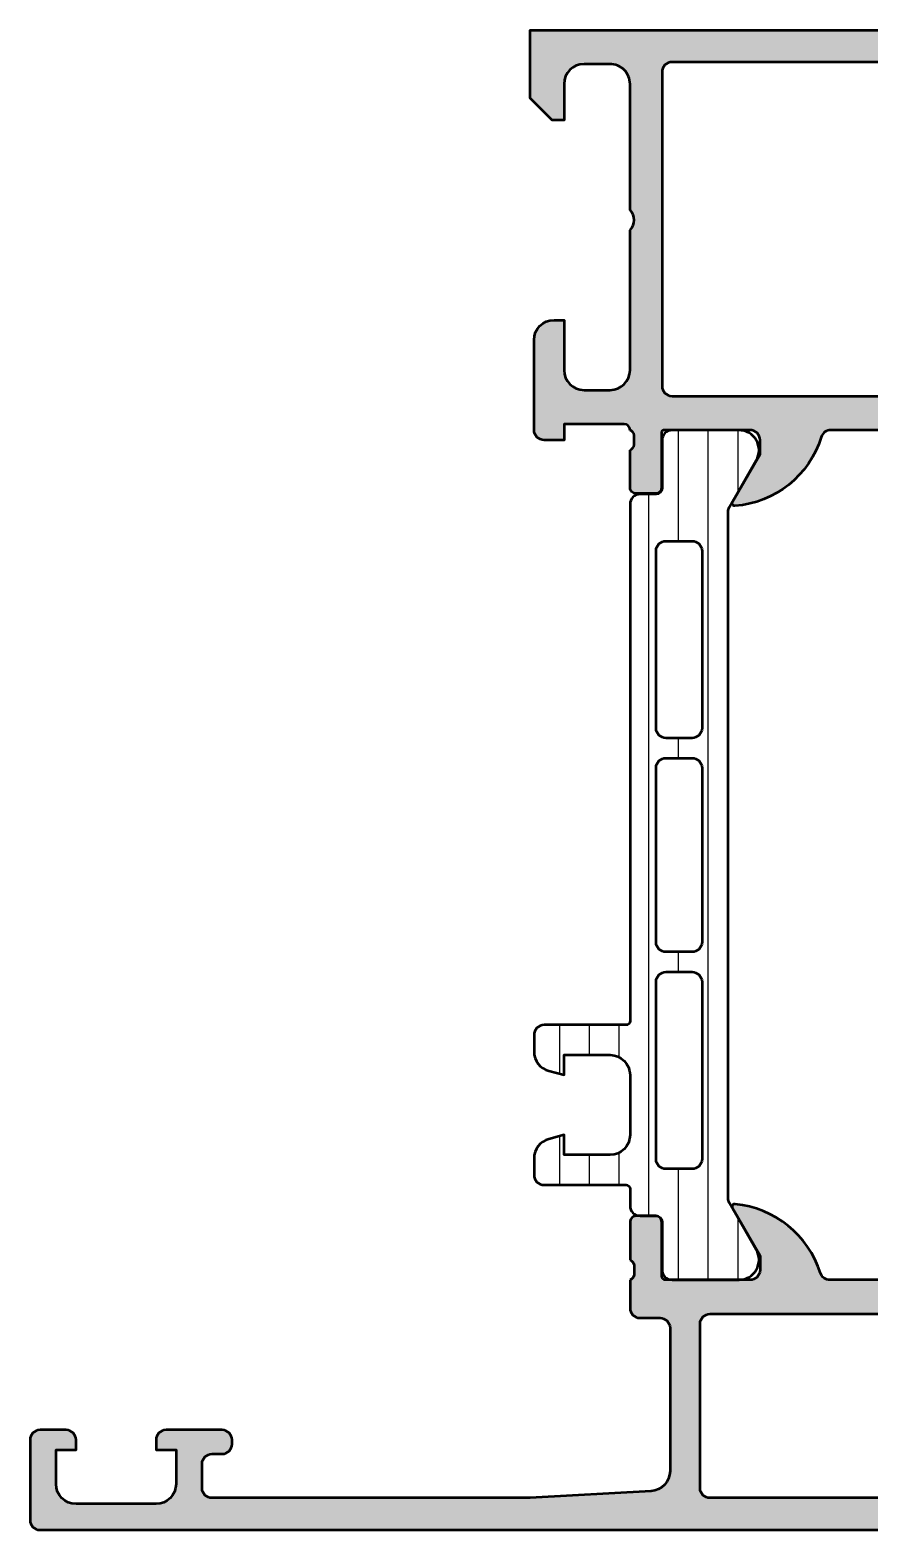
# Model space of a CAD drawing. Extents: x -25 to 59, y 0 to 75.
# Drawn here: x -25 to 17, y 0 to 75 of the extents above; entities that cross this region are included whole.
import ezdxf

# ---------------------------------------------------------------- set-up
doc = ezdxf.new("R2010")
doc.units = 0
for name, color, linetype, lineweight in [('0S-Alu contour', 7, 'Continuous', 50), ('0S-Alu hatch', 252, 'Continuous', 25), ('0S-Plastic contour', 254, 'Continuous', 50), ('0S-Plastic hatch', 253, 'Continuous', 25)]:
    doc.layers.add(name, color=color, linetype=linetype, lineweight=lineweight)

# ---------------------------------------------------------------- blocks, each defined once
blk = doc.blocks.new('391540__E2C10596_2305_41EC_832A_DC6069DA124A_')
at = {"layer": '0S-Alu hatch'}
h = blk.add_hatch(color=256, dxfattribs=at)
edge = h.paths.add_edge_path()
edge.add_line((32.29995117352955, 70.49999999999687), (32.29995117352955, 71.99999999999687))
edge.add_arc((31.29995117352968, 71.99999999999677), 0.9999999999998721, 0, 90.00000000000753)
edge.add_line((31.29995117352955, 72.99999999999665), (29.99995117352937, 72.99999999999676))
edge.add_arc((29.99995117352932, 71.99999999999682), 0.999999999999943, 89.99999999999714, 180)
edge.add_line((28.99995117352937, 71.99999999999682), (28.99995117352937, 65.99999999999676))
edge.add_arc((29.5249511735294, 65.49999999999676), 0.7250000000000197, 136.3971810272978, 223.6028189727022)
edge.add_line((28.99995117352937, 64.99999999999676), (28.99995117352982, 57.99999999999653))
edge.add_arc((29.99995117352938, 57.99999999999643), 0.9999999999995559, 180, 269.9999999999998)
edge.add_line((29.99995117352938, 56.99999999999687), (31.29995117352911, 56.99999999999676))
edge.add_arc((31.29995117352933, 57.99999999999698), 1.00000000000022, 269.9999999999871, 360)
edge.add_line((32.29995117352955, 57.99999999999698), (32.29995117352955, 60.49999999999664))
edge.add_line((32.29995117352955, 60.49999999999664), (32.79995117352955, 60.49999999999676))
edge.add_ellipse((32.79995117352955, 59.49999999999675), major_axis=(-1, 0), ratio=1, start_angle=180, end_angle=270, ccw=False)
edge.add_line((33.79995117352955, 59.49999999999675), (33.79995117352955, 56.29999999999671))
edge.add_ellipse((32.7999511735295, 56.29999999999665), major_axis=(-1.000000000000056, 0), ratio=1, start_angle=90.00000000000358, end_angle=180, ccw=False)
edge.add_line((32.79995117352956, 55.2999999999966), (30.09999999999746, 55.29999999999683))
edge.add_arc((30.09999999999726, 55.00000000000108), 0.2999999999957481, 89.99999999996267, 180)
edge.add_arc((29.87883644654452, 54.73247940800792), 0.2788950563274585, 106.419876419483, 181.1645893741013)
edge.add_line((29.59999900000145, 54.72681100000953), (29.59999900000146, 54.27321700000955))
edge.add_arc((29.87886709564464, 54.26755634053249), 0.2789255417371576, 178.8371299271138, 253.575405444647)
edge.add_line((29.80000000000148, 54.00001300000954), (29.80000000000152, 52.12000200000102))
edge.add_ellipse((29.50000000000152, 52.12000200000102), major_axis=(-0.2999999999999936, 0), ratio=1, start_angle=90, end_angle=180, ccw=False)
edge.add_line((29.50000000000152, 51.82000200000103), (28.52002568095874, 51.820002000001))
edge.add_ellipse((28.52002568095874, 52.12000200000101), major_axis=(-0.3000000000000114, 0), ratio=1, start_angle=0, end_angle=90.00000000000068, ccw=False)
edge.add_line((28.22002568095872, 52.12000200000102), (28.22002568095867, 54.88000364138396))
edge.add_arc((28.10002568095868, 54.88000364138395), 0.1199999999999974, 0, 90.00009934834375)
edge.add_line((28.10002547288399, 55.00000364138377), (23.80000154801276, 54.99999618533262))
edge.add_arc((23.7999886657591, 54.50000906772466), 0.499987117773929, 89.99852376443474, 180.0006019649143)
edge.add_line((23.30000154801277, 54.50000381472514), (23.30000154801279, 53.79999923709043))
edge.add_line((23.30000154801279, 53.79999923709043), (24.68085521977704, 51.40828266497813))
edge.add_ellipse((24.56246944988015, 51.33993283333299), major_axis=(-0.1367000000000044, 0), ratio=1, start_angle=85.52727360793648, end_angle=209.9999185203861, ccw=False)
edge.add_ellipse((24.93573348722917, 56.11174128798104), major_axis=(-4.923085062803541, 0), ratio=1, start_angle=17.289552715736704, end_angle=85.52727360794239, ccw=False)
edge.add_arc((19.75769048600867, 54.4999961853329), 0.499999999999632, 17.28955271574021, 90.00000000000205)
edge.add_line((19.75769048600865, 54.99999618533252), (15.04230951399179, 54.99999618533125))
edge.add_arc((15.04230951399203, 54.49999618533165), 0.4999999999996021, 90.00000000002689, 162.7104472842944)
edge.add_ellipse((9.86426651277067, 56.11174128797696), major_axis=(-4.923085062803546, 0), ratio=1, start_angle=94.4727263920887, end_angle=162.7104472842945, ccw=False)
edge.add_ellipse((10.23753055012228, 51.3399328333291), major_axis=(-0.1367000000000052, 0), ratio=1, start_angle=-29.999918520355095, end_angle=94.47272639209473, ccw=False)
edge.add_line((10.11914478022535, 51.40828266497418), (11.49999845198831, 53.79999923708723))
edge.add_line((11.49999845198831, 53.79999923708723), (11.49999845198794, 54.50000381472396))
edge.add_arc((11.00001133424161, 54.50000906772119), 0.4999871177739221, 359.9993980350857, 450.0014762355964)
edge.add_line((10.99999845198768, 54.99999618532916), (6.699974527116456, 55.00000364137797))
edge.add_arc((6.699974319041841, 54.88000364137814), 0.1200000000000002, 89.99990065168976, 180)
edge.add_line((6.579974319041839, 54.88000364137814), (6.57997431904328, 52.12000199999512))
edge.add_ellipse((6.279974319043269, 52.12000199999498), major_axis=(-0.3000000000000096, 0), ratio=1, start_angle=90.00000000003132, end_angle=180, ccw=False)
edge.add_line((6.279974319043432, 51.82000199999497), (5.300000000000647, 51.82000199999446))
edge.add_ellipse((5.30000000000048, 52.12000199999446), major_axis=(-0.2999999999999971, 0), ratio=1, start_angle=0, end_angle=90.00000000003189, ccw=False)
edge.add_line((5.000000000000483, 52.12000199999446), (4.999999999999513, 54.00001300000281))
edge.add_arc((4.921132904356196, 54.26755634052572), 0.2789255417371658, 286.4245945553857, 361.1628700729154)
edge.add_line((5.200000999999381, 54.27321700000292), (5.200000999999147, 54.72681100000291))
edge.add_arc((4.921163553434786, 54.73247940800156), 0.2788950563487492, 358.8354106259334, 433.5801235805398)
edge.add_arc((4.699999999998903, 55.00000000001517), 0.299999999984804, 0, 89.99999999999763)
edge.add_line((4.699999999998915, 55.29999999999997), (1.699999999998894, 55.30000000000001))
edge.add_line((1.699999999998894, 55.30000000000001), (1.699999999998894, 54.49999999999999))
edge.add_line((1.699999999998894, 54.49999999999999), (0.6999999999989086, 54.49999999999996))
edge.add_ellipse((0.6999999999988944, 54.99999999999996), major_axis=(-0.4999999999999858, 0), ratio=1, start_angle=0, end_angle=90.00000000000159, ccw=False)
edge.add_line((0.1999999999989086, 54.99999999999996), (0.199999999998905, 59.49999999999999))
edge.add_ellipse((1.199999999998905, 59.49999999999999), major_axis=(-1, 0), ratio=1, start_angle=270, end_angle=360, ccw=False)
edge.add_line((1.199999999998905, 60.49999999999999), (1.699999999998905, 60.49999999999999))
edge.add_line((1.699999999998905, 60.49999999999999), (1.699999999998905, 57.99999999999998))
edge.add_arc((2.699999999998904, 58), 0.9999999999999996, 180, 270)
edge.add_line((2.699999999998905, 57), (3.999999999998905, 56.99999999999999))
edge.add_arc((3.999999999998903, 57.99999999999998), 1, 270.0000000000001, 360)
edge.add_line((4.999999999998905, 57.99999999999998), (4.999999999998905, 65))
edge.add_arc((4.474999999998905, 65.5), 0.7250000000000004, 316.3971810272964, 403.6028189727035)
edge.add_line((4.999999999998906, 66), (4.999999999998905, 72.29999386786926))
edge.add_arc((3.999999999998916, 72.29999386786928), 0.9999999999999896, 0, 90.00000000000058)
edge.add_line((3.999999999998905, 73.29999386786926), (2.699951084124947, 73.29999386786926))
edge.add_arc((2.700053500227104, 72.29994036762885), 1.00005350548466, 90.0058676964641, 179.9941254733885)
edge.add_line((1.699999999998904, 72.30004290294595), (1.699999999998905, 70.5))
edge.add_line((1.699999999998905, 70.5), (1.099999999998907, 70.5))
edge.add_line((1.099999999998907, 70.5), (-1.0942e-12, 71.6))
edge.add_line((-1.0942e-12, 71.6), (-1.0942e-12, 75))
edge.add_line((-1.0942e-12, 75), (58.49999999999798, 75.00000000000063))
edge.add_ellipse((58.49999999999788, 74.50000000000006), major_axis=(-0.5000000000005685, 0), ratio=1, start_angle=180, end_angle=269.99999999998784, ccw=False)
edge.add_line((58.99999999999845, 74.50000000000006), (58.99999999999845, 70.49999999999982))
edge.add_ellipse((58.49999999999817, 70.49999999999999), major_axis=(-0.5000000000002772, 0), ratio=1, start_angle=89.9999999999813, end_angle=180, ccw=False)
edge.add_line((58.49999999999801, 69.99999999999972), (57.1999999999987, 69.99999999999926))
edge.add_ellipse((57.199999999999, 70.49999999999955), major_axis=(-0.5000000000002843, 0), ratio=1, start_angle=0, end_angle=89.99999999996658, ccw=False)
edge.add_line((56.69999999999872, 70.49999999999955), (56.69999999999872, 70.9999999999996))
edge.add_line((56.69999999999872, 70.9999999999996), (57.69999999999872, 70.9999999999996))
edge.add_line((57.69999999999872, 70.9999999999996), (57.69999999999872, 72.69999999999955))
edge.add_arc((56.69999999999888, 72.69999999999959), 0.9999999999998365, 0, 90.00000000000936)
edge.add_line((56.69999999999872, 73.69999999999942), (52.69999999999917, 73.69999999999942))
edge.add_arc((52.69999999999854, 72.69999999999959), 0.9999999999998294, 89.99999999996376, 180)
edge.add_line((51.69999999999872, 72.69999999999959), (51.69999999999872, 70.99999999999949))
edge.add_line((51.69999999999872, 70.99999999999949), (52.69999999999872, 70.9999999999996))
edge.add_line((52.69999999999872, 70.9999999999996), (52.69999999999871, 70.50000000000051))
edge.add_ellipse((52.19999999999838, 70.50000000000085), major_axis=(-0.500000000000334, 0), ratio=1, start_angle=89.9999999999348, end_angle=180, ccw=False)
edge.add_line((52.19999999999782, 70.00000000000051), (49.39999999999901, 69.99999999999949))
edge.add_ellipse((49.39999999999873, 70.49999999999966), major_axis=(-0.5000000000001706, 0), ratio=1, start_angle=0, end_angle=90.00000000003263, ccw=False)
edge.add_line((48.89999999999855, 70.49999999999966), (48.89999999999855, 70.70000000000022))
edge.add_ellipse((49.3999999999981, 70.69999999999987), major_axis=(-0.4999999999995453, 0), ratio=1, start_angle=269.9999999999487, end_angle=360, ccw=False)
edge.add_line((49.39999999999855, 71.19999999999942), (49.89999999999854, 71.19999999999942))
edge.add_arc((49.89999999999758, 71.70000000000039), 0.5000000000009664, 270.0000000001099, 360)
edge.add_line((50.39999999999854, 71.70000000000039), (50.39999999999854, 72.90000000000026))
edge.add_arc((49.89999999999871, 72.90000000000032), 0.4999999999998295, 0, 90.00000000001953)
edge.add_line((49.89999999999854, 73.40000000000013), (34.49995117353256, 73.40000000000013))
edge.add_arc((34.4999511735326, 72.8999999999969), 0.5000000000032401, 90.00000000000487, 180)
edge.add_line((33.99995117352936, 72.8999999999969), (33.99995117352937, 71.59999999999678))
edge.add_line((33.99995117352937, 71.59999999999678), (32.89995117352947, 70.49999999999653))
edge.add_line((32.89995117352947, 70.49999999999653), (32.29995117352955, 70.49999999999687))
edge = h.paths.add_edge_path()
edge.add_line((26.89995126128069, 73.39994512080472), (7.099999999997905, 73.39994512080386))
edge.add_arc((7.099932335908221, 72.90001278491057), 0.4999323404723387, 89.99224521707941, 180.0077411225768)
edge.add_line((6.599999999998814, 72.89994524001395), (6.599999999998814, 57.19998090372701))
edge.add_arc((7.099999999999496, 57.19998090372701), 0.5000000000006822, 180, 269.9999999999739)
edge.add_line((7.099999999999269, 56.69998090372633), (26.89995126128069, 56.69998090372638))
edge.add_arc((26.89995126128081, 57.19998090372627), 0.4999999999998864, 269.999999999987, 360)
edge.add_line((27.39995126128069, 57.19998090372616), (27.39995126128069, 59.14999957852723))
edge.add_line((27.39995126128069, 59.14999957852723), (26.99995126128015, 59.54999957852755))
edge.add_line((26.99995126128015, 59.54999957852755), (26.99995126128015, 70.45000042147245))
edge.add_line((26.99995126128015, 70.45000042147245), (27.39995126128069, 70.85000042147266))
edge.add_line((27.39995126128069, 70.85000042147266), (27.3999512612807, 72.89994512080473))
edge.add_arc((26.89995126128071, 72.89994512080473), 0.4999999999999858, 0, 90.00000000000205)
at = {"layer": '0S-Alu contour', "color": 7}
for points in [[(1.699999999998904, 72.30004290294595), (1.699999999998905, 70.5), (1.099999999998907, 70.5), (-1.0942e-12, 71.6), (-1.0942e-12, 75), (58.49999999999798, 75.00000000000063)], [(58.99999999999845, 74.50000000000006), (58.99999999999845, 70.49999999999982)], [(56.69999999999872, 73.69999999999942), (52.69999999999917, 73.69999999999942)], [(3.999999999998905, 73.29999386786926), (2.699951084124947, 73.29999386786926)], [(6.599999999998814, 72.89994524001395), (6.599999999998814, 57.19998090372701)], [(26.89995126128069, 73.39994512080472), (7.099999999997905, 73.39994512080386)], [(27.39995126128069, 57.19998090372616), (27.39995126128069, 59.14999957852723), (26.99995126128015, 59.54999957852755), (26.99995126128015, 70.45000042147245), (27.39995126128069, 70.85000042147266), (27.3999512612807, 72.89994512080473)], [(31.29995117352955, 72.99999999999665), (29.99995117352937, 72.99999999999676)], [(33.99995117352936, 72.8999999999969), (33.99995117352937, 71.59999999999678), (32.89995117352947, 70.49999999999653), (32.29995117352955, 70.49999999999687)], [(49.89999999999854, 73.40000000000013), (34.49995117353256, 73.40000000000013)], [(50.39999999999854, 71.70000000000039), (50.39999999999854, 72.90000000000026)], [(4.999999999998906, 66), (4.999999999998905, 72.29999386786926)], [(51.69999999999872, 72.69999999999959), (51.69999999999872, 70.99999999999949), (52.69999999999872, 70.9999999999996), (52.69999999999871, 70.50000000000051)], [(56.69999999999872, 70.49999999999955), (56.69999999999872, 70.9999999999996), (57.69999999999872, 70.9999999999996), (57.69999999999872, 72.69999999999955)], [(28.99995117352937, 71.99999999999682), (28.99995117352937, 65.99999999999676)], [(32.29995117352955, 70.49999999999687), (32.29995117352955, 71.99999999999687)], [(48.89999999999855, 70.49999999999966), (48.89999999999855, 70.70000000000022)], [(49.39999999999855, 71.19999999999942), (49.89999999999854, 71.19999999999942)], [(52.19999999999782, 70.00000000000051), (49.39999999999901, 69.99999999999949)], [(58.49999999999801, 69.99999999999972), (57.1999999999987, 69.99999999999926)], [(4.999999999998905, 57.99999999999998), (4.999999999998905, 65)], [(28.99995117352937, 64.99999999999676), (28.99995117352982, 57.99999999999653)], [(1.199999999998905, 60.49999999999999), (1.699999999998905, 60.49999999999999), (1.699999999998905, 57.99999999999998)], [(32.29995117352955, 57.99999999999698), (32.29995117352955, 60.49999999999664), (32.79995117352955, 60.49999999999676)], [(0.1999999999989086, 54.99999999999996), (0.199999999998905, 59.49999999999999)], [(33.79995117352955, 59.49999999999675), (33.79995117352955, 56.29999999999671)], [(2.699999999998905, 57), (3.999999999998905, 56.99999999999999)], [(7.099999999999269, 56.69998090372633), (26.89995126128069, 56.69998090372638)], [(29.99995117352938, 56.99999999999687), (31.29995117352911, 56.99999999999676)], [(4.699999999998915, 55.29999999999997), (1.699999999998894, 55.30000000000001), (1.699999999998894, 54.49999999999999), (0.6999999999989086, 54.49999999999996)], [(6.579974319041839, 54.88000364137814), (6.57997431904328, 52.12000199999512)], [(10.99999845198768, 54.99999618532916), (6.699974527116456, 55.00000364137797)], [(19.75769048600865, 54.99999618533252), (15.04230951399179, 54.99999618533125)], [(28.10002547288399, 55.00000364138377), (23.80000154801276, 54.99999618533262)], [(28.22002568095872, 52.12000200000102), (28.22002568095867, 54.88000364138396)], [(32.79995117352956, 55.2999999999966), (30.09999999999746, 55.29999999999683)], [(5.200000999999381, 54.27321700000292), (5.200000999999147, 54.72681100000291)], [(10.11914478022535, 51.40828266497418), (11.49999845198831, 53.79999923708723), (11.49999845198794, 54.50000381472396)], [(23.30000154801277, 54.50000381472514), (23.30000154801279, 53.79999923709043), (24.68085521977704, 51.40828266497813)], [(29.59999900000145, 54.72681100000953), (29.59999900000146, 54.27321700000955)], [(5.000000000000483, 52.12000199999446), (4.999999999999513, 54.00001300000281)], [(29.80000000000148, 54.00001300000954), (29.80000000000152, 52.12000200000102)], [(6.279974319043432, 51.82000199999497), (5.300000000000647, 51.82000199999446)], [(29.50000000000152, 51.82000200000103), (28.52002568095874, 51.820002000001)]]:
    blk.add_lwpolyline(points, dxfattribs=at)
at = {"layer": '0S-Alu contour', "color": 7, "extrusion": (0, 0, -1)}
for centre, radius, start, end in [((-58.49999999999788, 74.50000000000006), 0.5000000000005685, 90.0000000000122, 180), ((-49.3999999999981, 70.69999999999987), 0.4999999999995453, 0, 90.0000000000513), ((-49.39999999999873, 70.49999999999966), 0.5000000000001706, 269.9999999999674, 0), ((-52.19999999999838, 70.50000000000085), 0.500000000000334, 180, 270.0000000000652), ((-57.199999999999, 70.49999999999955), 0.5000000000002843, 270.0000000000334, 0), ((-58.49999999999817, 70.49999999999999), 0.5000000000002772, 180, 270.0000000000187), ((-1.199999999998905, 59.49999999999999), 1, 0, 90), ((-32.79995117352955, 59.49999999999675), 1, 90, 180), ((-32.7999511735295, 56.29999999999665), 1.000000000000056, 180, 269.9999999999964), ((-0.6999999999988944, 54.99999999999996), 0.4999999999999858, 269.9999999999984, 0), ((-9.86426651277067, 56.11174128797696), 4.923085062803547, 197.2895527157056, 265.5272736079113), ((-24.93573348722917, 56.11174128798104), 4.923085062803541, 274.4727263920576, 342.7104472842633), ((-5.30000000000048, 52.12000199999446), 0.2999999999999971, 269.9999999999681, 0), ((-6.279974319043269, 52.12000199999498), 0.3000000000000096, 180, 269.9999999999687), ((-28.52002568095874, 52.12000200000101), 0.3000000000000114, 269.9999999999993, 0), ((-29.50000000000152, 52.12000200000102), 0.2999999999999936, 180, 270), ((-10.23753055012228, 51.3399328333291), 0.1367000000000052, 265.5272736079053, 29.99991852035502), ((-24.56246944988015, 51.33993283333299), 0.1367000000000044, 150.0000814796139, 274.4727263920635)]:
    blk.add_arc(centre, radius, start, end, dxfattribs=at)
at = {"layer": '0S-Alu contour', "color": 7}
for centre, radius, start, end in [((52.69999999999854, 72.69999999999959), 0.9999999999998294, 89.99999999996376, 180), ((56.69999999999888, 72.69999999999959), 0.9999999999998365, 0, 90.00000000000936), ((2.700053500227104, 72.29994036762885), 1.00005350548466, 90.0058676964641, 179.9941254733885), ((3.999999999998916, 72.29999386786928), 0.9999999999999896, 0, 90.00000000000058), ((7.099932335908221, 72.90001278491057), 0.4999323404723387, 89.99224521707941, 180.0077411225768), ((26.89995126128071, 72.89994512080473), 0.4999999999999858, 0, 90.00000000000205), ((29.99995117352932, 71.99999999999682), 0.999999999999943, 89.99999999999714, 180), ((31.29995117352968, 71.99999999999677), 0.9999999999998721, 0, 90.00000000000753), ((34.4999511735326, 72.8999999999969), 0.5000000000032401, 90.00000000000487, 180), ((49.89999999999871, 72.90000000000032), 0.4999999999998295, 0, 90.00000000001953), ((49.89999999999758, 71.70000000000039), 0.5000000000009664, 270.0000000001099, 0), ((4.474999999998905, 65.5), 0.7250000000000004, 316.3971810272964, 43.60281897270357), ((29.5249511735294, 65.49999999999676), 0.7250000000000197, 136.3971810272978, 223.6028189727022), ((2.699999999998904, 58), 0.9999999999999996, 180, 270), ((3.999999999998903, 57.99999999999998), 1, 270.0000000000001, 0), ((29.99995117352938, 57.99999999999643), 0.9999999999995559, 180, 269.9999999999998), ((31.29995117352933, 57.99999999999698), 1.00000000000022, 269.9999999999871, 0), ((7.099999999999496, 57.19998090372701), 0.5000000000006822, 180, 269.9999999999739), ((26.89995126128081, 57.19998090372627), 0.4999999999998864, 269.999999999987, 0), ((4.699999999998903, 55.00000000001517), 0.299999999984804, 0, 89.99999999999763), ((4.921163553434786, 54.73247940800156), 0.2788950563487492, 358.8354106259334, 73.5801235805399), ((6.699974319041841, 54.88000364137814), 0.1200000000000002, 89.99990065168976, 180), ((11.00001133424161, 54.50000906772119), 0.4999871177739221, 359.9993980350857, 90.00147623559643), ((15.04230951399203, 54.49999618533165), 0.4999999999996021, 90.00000000002689, 162.7104472842944), ((19.75769048600867, 54.4999961853329), 0.499999999999632, 17.28955271574021, 90.00000000000205), ((23.7999886657591, 54.50000906772466), 0.499987117773929, 89.99852376443474, 180.0006019649143), ((28.10002568095868, 54.88000364138395), 0.1199999999999974, 0, 90.00009934834375), ((29.87883644654452, 54.73247940800792), 0.2788950563274585, 106.419876419483, 181.1645893741013), ((30.09999999999726, 55.00000000000108), 0.2999999999957481, 89.99999999996267, 180), ((4.921132904356196, 54.26755634052572), 0.2789255417371658, 286.4245945553857, 1.162870072915374), ((29.87886709564464, 54.26755634053249), 0.2789255417371576, 178.8371299271138, 253.575405444647)]:
    blk.add_arc(centre, radius, start, end, dxfattribs=at)
blk = doc.blocks.new('391570__39C6840A_FDEC_4BBA_AB9C_E77DCAFE5333_')
at = {"layer": '0S-Alu hatch'}
h = blk.add_hatch(color=256, dxfattribs=at)
edge = h.paths.add_edge_path()
edge.add_arc((9.761776758826183, 11.32339113815217), 5.000000000000002, 17.74841635607006, 84.37742244920634)
edge.add_arc((10.23811978464829, 16.16188021535167), 0.1381197846482989, 84.37742244920473, 210.000000000001)
edge.add_line((10.11850454237763, 16.09282032302752), (11.49999999999999, 13.69999999999996))
edge.add_line((11.49999999999999, 13.69999999999996), (11.49999999999999, 12.99999999999997))
edge.add_ellipse((11, 12.99999999999996), major_axis=(-0.4999999999999929, 0), ratio=1, start_angle=90, end_angle=180, ccw=False)
edge.add_line((11, 12.49999999999997), (6.790000000000002, 12.49999999999997))
edge.add_ellipse((6.790000000000002, 12.69999999999998), major_axis=(-0.2000000000000099, 0), ratio=1, start_angle=0, end_angle=90, ccw=False)
edge.add_line((6.589999999999992, 12.69999999999998), (6.589999999999996, 15.39999999999993))
edge.add_arc((6.289999999999956, 15.39999999999994), 0.3000000000000398, 0, 89.99999999999935)
edge.add_line((6.28999999999996, 15.69999999999998), (5.300000000000039, 15.69999999999998))
edge.add_arc((5.30000000000004, 15.39999999999993), 0.3000000000000398, 90.00000000000018, 180)
edge.add_line((5, 15.39999999999993), (5, 13.49999999999998))
edge.add_ellipse((4.899999999999998, 13.21715728752536), major_axis=(-0.3000000000000016, 0), ratio=1, start_angle=180, end_angle=250.52877936550908, ccw=False)
edge.add_line((5.2, 13.21715728752536), (5.199999999999999, 12.78284271247459))
edge.add_ellipse((4.899999999999998, 12.78284271247459), major_axis=(-0.3000000000000007, 0), ratio=1, start_angle=109.471220634491, end_angle=180, ccw=False)
edge.add_line((5, 12.49999999999997), (5, 11.10000000000001))
edge.add_arc((5.5, 11.10000000000001), 0.5000000000000009, 180, 269.9999999999999)
edge.add_line((5.5, 10.60000000000001), (6.500000000000003, 10.60000000000001))
edge.add_ellipse((6.5, 10.10000000000001), major_axis=(-0.4999999999999983, 0), ratio=1, start_angle=180, end_angle=269.9999999999996, ccw=False)
edge.add_line((6.999999999999998, 10.10000000000001), (7, 2.944488465311904))
edge.add_ellipse((6, 2.944488465311903), major_axis=(-1, 0), ratio=1, start_angle=93.27048792318362, end_angle=180, ccw=False)
edge.add_line((6.057049790538513, 1.946117130887927), (0, 1.600000000000012))
edge.add_line((0, 1.600000000000012), (-15.9, 1.600000000000015))
edge.add_ellipse((-15.9, 2.100000000000016), major_axis=(-0.5000000000000002, 0), ratio=1, start_angle=0, end_angle=90, ccw=False)
edge.add_line((-16.4, 2.100000000000016), (-16.4, 3.300000000000016))
edge.add_ellipse((-15.9, 3.300000000000016), major_axis=(-0.5, 0), ratio=1, start_angle=270, end_angle=360, ccw=False)
edge.add_line((-15.9, 3.800000000000016), (-15.4, 3.800000000000016))
edge.add_arc((-15.4, 4.300000000000014), 0.4999999999999983, 270.0000000000006, 360)
edge.add_line((-14.9, 4.300000000000015), (-14.9, 4.500000000000014))
edge.add_arc((-15.40000000000001, 4.500000000000014), 0.5000000000000018, 0, 89.99999999999898)
edge.add_line((-15.4, 5.000000000000015), (-18.2, 5.000000000000015))
edge.add_arc((-18.2, 4.500000000000012), 0.5000000000000027, 90.0000000000004, 180)
edge.add_line((-18.7, 4.500000000000014), (-18.7, 4.000000000000016))
edge.add_line((-18.7, 4.000000000000016), (-17.69999999999999, 4.000000000000015))
edge.add_line((-17.69999999999999, 4.000000000000015), (-17.69999999999999, 2.300000000000014))
edge.add_ellipse((-18.69999999999999, 2.300000000000014), major_axis=(-1, 0), ratio=1, start_angle=90, end_angle=180, ccw=False)
edge.add_line((-18.69999999999999, 1.300000000000014), (-22.70000000000002, 1.300000000000015))
edge.add_ellipse((-22.70000000000002, 2.300000000000015), major_axis=(-0.9999999999999998, 0), ratio=1, start_angle=0, end_angle=90, ccw=False)
edge.add_line((-23.70000000000002, 2.300000000000015), (-23.70000000000002, 4.000000000000017))
edge.add_line((-23.70000000000002, 4.000000000000017), (-22.7, 4.000000000000017))
edge.add_line((-22.7, 4.000000000000017), (-22.7, 4.500000000000015))
edge.add_arc((-23.20000000000001, 4.500000000000014), 0.5000000000000036, 0, 89.99999999999959)
edge.add_line((-23.2, 5.000000000000016), (-24.5, 5.000000000000015))
edge.add_arc((-24.5, 4.500000000000012), 0.5000000000000036, 90.0000000000004, 180)
edge.add_line((-25, 4.500000000000014), (-25, 0.5000000000000187))
edge.add_arc((-24.5, 0.5000000000000198), 0.5, 180, 270)
edge.add_line((-24.5, 1.82e-14), (30, 0))
edge.add_line((30, 0), (30, 3.399999999999999))
edge.add_line((30, 3.399999999999999), (28.9, 4.5))
edge.add_line((28.9, 4.5), (28.3, 4.5))
edge.add_line((28.3, 4.5), (28.3, 2.800000000000002))
edge.add_ellipse((27.3, 2.8), major_axis=(-1, 0), ratio=1, start_angle=90.0000000000004, end_angle=180, ccw=False)
edge.add_line((27.3, 1.8), (24, 1.800000000000004))
edge.add_ellipse((24, 2.8), major_axis=(-0.9999999999999962, 0), ratio=1, start_angle=0, end_angle=90, ccw=False)
edge.add_line((23, 2.8), (23.00000000000001, 10))
edge.add_ellipse((23.50000000000001, 10), major_axis=(-0.5, 0), ratio=1, start_angle=270, end_angle=360, ccw=False)
edge.add_line((23.50000000000001, 10.5), (29.30000000000001, 10.5))
edge.add_arc((29.3, 11), 0.5000000000000018, 270.0000000000004, 360)
edge.add_line((29.8, 11), (29.8, 12.5))
edge.add_ellipse((29.90000000000002, 12.7828427124746), major_axis=(-0.2999999999999846, 0), ratio=1, start_angle=0, end_angle=70.5287793655051, ccw=False)
edge.add_line((29.60000000000004, 12.7828427124746), (29.60000000000002, 13.21715728752536))
edge.add_ellipse((29.90000000000002, 13.21715728752536), major_axis=(-0.3000000000000043, 0), ratio=1, start_angle=289.47122063449217, end_angle=360, ccw=False)
edge.add_line((29.80000000000001, 13.49999999999998), (29.80000000000001, 15.39999999999994))
edge.add_arc((29.49999999999997, 15.39999999999994), 0.3000000000000398, 0, 90)
edge.add_line((29.49999999999997, 15.69999999999998), (28.51000000000006, 15.69999999999998))
edge.add_arc((28.51000000000006, 15.39999999999994), 0.3000000000000398, 90, 180)
edge.add_line((28.21000000000001, 15.39999999999994), (28.21000000000002, 12.69999999999998))
edge.add_ellipse((28.01000000000002, 12.69999999999998), major_axis=(-0.2000000000000028, 0), ratio=1, start_angle=90, end_angle=180, ccw=False)
edge.add_line((28.01000000000002, 12.49999999999998), (23.80000000000001, 12.5))
edge.add_ellipse((23.80000000000001, 13), major_axis=(-0.5, 0), ratio=1, start_angle=0, end_angle=90, ccw=False)
edge.add_line((23.30000000000001, 13), (23.30000000000001, 13.7))
edge.add_line((23.30000000000001, 13.7), (24.68149545762237, 16.09282032302755))
edge.add_arc((24.56188021535171, 16.1618802153517), 0.1381197846483017, 330.000000000003, 455.6225775507922)
edge.add_arc((25.03822324117381, 11.32339113815219), 5.000000000000005, 95.62257755079357, 162.2515836439298)
edge.add_ellipse((19.8, 13), major_axis=(-0.5000000000000039, 0), ratio=1, start_angle=90.0000000000008, end_angle=162.251583643931, ccw=False)
edge.add_line((19.8, 12.5), (14.99999999999999, 12.49999999999996))
edge.add_ellipse((15, 12.99999999999996), major_axis=(-0.5, 0), ratio=1, start_angle=17.748416356069185, end_angle=89.9999999999992, ccw=False)
edge = h.paths.add_edge_path()
edge.add_line((9, 10.8), (21.00000000000001, 10.8))
edge.add_ellipse((21, 10.30000000000001), major_axis=(-0.4999999999999965, 0), ratio=1, start_angle=180, end_angle=269.9999999999992, ccw=False)
edge.add_line((21.5, 10.30000000000001), (21.5, 2.100000000000004))
edge.add_ellipse((21, 2.100000000000001), major_axis=(-0.5, 0), ratio=1, start_angle=90, end_angle=180, ccw=False)
edge.add_line((21, 1.600000000000001), (9, 1.600000000000005))
edge.add_ellipse((9, 2.100000000000001), major_axis=(-0.499999999999996, 0), ratio=1, start_angle=0, end_angle=90, ccw=False)
edge.add_line((8.500000000000004, 2.100000000000001), (8.5, 10.3))
edge.add_ellipse((9, 10.3), major_axis=(-0.5, 0), ratio=1, start_angle=270, end_angle=360, ccw=False)
at = {"layer": '0S-Alu contour', "color": 7}
for points in [[(10.11850454237763, 16.09282032302752), (11.49999999999999, 13.69999999999996), (11.49999999999999, 12.99999999999997)], [(23.30000000000001, 13), (23.30000000000001, 13.7), (24.68149545762237, 16.09282032302755)], [(5, 15.39999999999993), (5, 13.49999999999998)], [(6.28999999999996, 15.69999999999998), (5.300000000000039, 15.69999999999998)], [(6.589999999999992, 12.69999999999998), (6.589999999999996, 15.39999999999993)], [(28.21000000000001, 15.39999999999994), (28.21000000000002, 12.69999999999998)], [(29.49999999999997, 15.69999999999998), (28.51000000000006, 15.69999999999998)], [(29.80000000000001, 13.49999999999998), (29.80000000000001, 15.39999999999994)], [(5.2, 13.21715728752536), (5.199999999999999, 12.78284271247459)], [(29.60000000000004, 12.7828427124746), (29.60000000000002, 13.21715728752536)], [(5, 12.49999999999997), (5, 11.10000000000001)], [(11, 12.49999999999997), (6.790000000000002, 12.49999999999997)], [(19.8, 12.5), (14.99999999999999, 12.49999999999996)], [(28.01000000000002, 12.49999999999998), (23.80000000000001, 12.5)], [(29.8, 11), (29.8, 12.5)], [(5.5, 10.60000000000001), (6.500000000000003, 10.60000000000001)], [(9, 10.8), (21.00000000000001, 10.8)], [(6.999999999999998, 10.10000000000001), (7, 2.944488465311904)], [(8.500000000000004, 2.100000000000001), (8.5, 10.3)], [(21.5, 10.30000000000001), (21.5, 2.100000000000004)], [(23, 2.8), (23.00000000000001, 10)], [(23.50000000000001, 10.5), (29.30000000000001, 10.5)], [(-23.2, 5.000000000000016), (-24.5, 5.000000000000015)], [(-15.4, 5.000000000000015), (-18.2, 5.000000000000015)], [(-25, 4.500000000000014), (-25, 0.5000000000000187)], [(-24.5, 1.82e-14), (30, 0), (30, 3.399999999999999), (28.9, 4.5), (28.3, 4.5), (28.3, 2.800000000000002)], [(-23.70000000000002, 2.300000000000015), (-23.70000000000002, 4.000000000000017), (-22.7, 4.000000000000017), (-22.7, 4.500000000000015)], [(-18.7, 4.500000000000014), (-18.7, 4.000000000000016), (-17.69999999999999, 4.000000000000015), (-17.69999999999999, 2.300000000000014)], [(-15.9, 3.800000000000016), (-15.4, 3.800000000000016)], [(-14.9, 4.300000000000015), (-14.9, 4.500000000000014)], [(-16.4, 2.100000000000016), (-16.4, 3.300000000000016)], [(6.057049790538513, 1.946117130887927), (0, 1.600000000000012), (-15.9, 1.600000000000015)], [(21, 1.600000000000001), (9, 1.600000000000005)], [(27.3, 1.8), (24, 1.800000000000004)], [(-18.69999999999999, 1.300000000000014), (-22.70000000000002, 1.300000000000015)]]:
    blk.add_lwpolyline(points, dxfattribs=at)
for centre, radius, start, end in [((10.23811978464829, 16.16188021535167), 0.1381197846482989, 84.37742244920473, 210.000000000001), ((9.761776758826183, 11.32339113815217), 5.000000000000002, 17.74841635607006, 84.37742244920634), ((25.03822324117381, 11.32339113815219), 5.000000000000005, 95.62257755079357, 162.2515836439298), ((24.56188021535171, 16.1618802153517), 0.1381197846483017, 330.000000000003, 95.62257755079219), ((5.30000000000004, 15.39999999999993), 0.3000000000000398, 90.00000000000018, 180), ((6.289999999999956, 15.39999999999994), 0.3000000000000398, 0, 89.99999999999935), ((28.51000000000006, 15.39999999999994), 0.3000000000000398, 90, 180), ((29.49999999999997, 15.39999999999994), 0.3000000000000398, 0, 90), ((5.5, 11.10000000000001), 0.5000000000000009, 180, 269.9999999999999), ((29.3, 11), 0.5000000000000018, 270.0000000000004, 0), ((-24.5, 4.500000000000012), 0.5000000000000036, 90.0000000000004, 180), ((-23.20000000000001, 4.500000000000014), 0.5000000000000036, 0, 89.99999999999959), ((-18.2, 4.500000000000012), 0.5000000000000027, 90.0000000000004, 180), ((-15.40000000000001, 4.500000000000014), 0.5000000000000018, 0, 89.99999999999898), ((-15.4, 4.300000000000014), 0.4999999999999983, 270.0000000000006, 0), ((-24.5, 0.5000000000000198), 0.5, 180, 270)]:
    blk.add_arc(centre, radius, start, end, dxfattribs=at)
at = {"layer": '0S-Alu contour', "color": 7, "extrusion": (0, 0, -1)}
for centre, radius, start, end in [((-4.899999999999998, 13.21715728752536), 0.3000000000000016, 109.4712206344909, 180), ((-4.899999999999998, 12.78284271247459), 0.3000000000000007, 180, 250.528779365509), ((-11, 12.99999999999996), 0.4999999999999929, 180, 270), ((-15, 12.99999999999996), 0.5, 270.0000000000008, 342.2515836439308), ((-19.8, 13), 0.5000000000000039, 197.7484163560691, 269.9999999999992), ((-23.80000000000001, 13), 0.5, 270, 0), ((-29.90000000000002, 13.21715728752536), 0.3000000000000043, 0, 70.52877936550784), ((-29.90000000000002, 12.7828427124746), 0.2999999999999846, 289.4712206344949, 0), ((-6.790000000000002, 12.69999999999998), 0.2000000000000099, 270, 0), ((-28.01000000000002, 12.69999999999998), 0.2000000000000028, 180, 270), ((-6.5, 10.10000000000001), 0.4999999999999983, 90.0000000000004, 180), ((-9, 10.3), 0.5, 0, 90), ((-21, 10.30000000000001), 0.4999999999999965, 90.00000000000081, 180), ((-23.50000000000001, 10), 0.5, 0, 90), ((15.9, 3.300000000000016), 0.5, 0, 90), ((22.70000000000002, 2.300000000000015), 0.9999999999999998, 270, 0), ((18.69999999999999, 2.300000000000014), 1, 180, 270), ((-6, 2.944488465311903), 1, 180, 266.7295120768164), ((-24, 2.8), 0.9999999999999962, 270, 0), ((-27.3, 2.8), 1, 180, 269.9999999999996), ((15.9, 2.100000000000016), 0.5000000000000002, 270, 0), ((-9, 2.100000000000001), 0.499999999999996, 270, 0), ((-21, 2.100000000000001), 0.5, 180, 270)]:
    blk.add_arc(centre, radius, start, end, dxfattribs=at)
blk = doc.blocks.new('284025__492F6EAB_B47E_4DD0_86BA_3222E9BC5377___AD345CC0_330D_495D_B772_8C7C5201599C_')
at = {"layer": '0S-Plastic hatch'}
h = blk.add_hatch(dxfattribs=at)
h.set_pattern_fill('ANSI31', color=256, scale=0.4680000000000001, angle=45, style=0)
h.set_pattern_definition([(90, (0, 0), (-1.4859, 0), [])])
edge = h.paths.add_edge_path()
edge.add_line((0.1999999999999993, 24.74999999999997), (0.2000000000000028, 23.91925077662562))
edge.add_arc((1.199999999999999, 23.91925077662562), 0.9999999999999996, 180, 255.0000000000001)
edge.add_line((0.9411809548974797, 22.95332495033655), (1.700000000000006, 22.74999999999997))
edge.add_line((1.700000000000006, 22.74999999999997), (1.700000000000006, 23.74999999999997))
edge.add_line((1.700000000000006, 23.74999999999997), (4.000000000000003, 23.74999999999997))
edge.add_ellipse((3.999999999999999, 22.74999999999997), major_axis=(-1, 0), ratio=1, start_angle=180, end_angle=269.9999999999998, ccw=False)
edge.add_line((5.000000000000001, 22.74999999999997), (5.000000000000003, 19.74999999999997))
edge.add_ellipse((4.000000000000001, 19.74999999999997), major_axis=(-1.000000000000001, 0), ratio=1, start_angle=90.00000000000011, end_angle=180, ccw=False)
edge.add_line((4.000000000000003, 18.74999999999997), (1.700000000000006, 18.74999999999997))
edge.add_line((1.700000000000006, 18.74999999999997), (1.700000000000006, 19.74999999999997))
edge.add_line((1.700000000000006, 19.74999999999997), (0.9411809548974829, 19.54667504966339))
edge.add_arc((1.200000000000002, 18.58074922337432), 0.9999999999999973, 104.9999999999999, 180)
edge.add_line((0.2000000000000055, 18.58074922337432), (0.2000000000000028, 17.74999999999997))
edge.add_arc((0.700000000000003, 17.74999999999997), 0.5000000000000027, 180, 270.0000000000008)
edge.add_line((0.7000000000000098, 17.24999999999997), (4.800000000000004, 17.24999999999997))
edge.add_ellipse((4.800000000000004, 17.04999999999997), major_axis=(-0.1999999999999993, 0), ratio=1, start_angle=180, end_angle=270, ccw=False)
edge.add_line((5.000000000000004, 17.04999999999997), (4.999999999999996, 16.20999999999997))
edge.add_arc((5.499999999999996, 16.20999999999997), 0.5, 180, 270)
edge.add_line((5.499999999999996, 15.70999999999997), (6.299999999999997, 15.70999999999998))
edge.add_ellipse((6.299999999999998, 15.40999999999998), major_axis=(-0.2999999999999989, 0), ratio=1, start_angle=180, end_angle=270.00000000000034, ccw=False)
edge.add_line((6.599999999999997, 15.40999999999997), (6.599999999999997, 13.00999999999998))
edge.add_arc((7.099999999999994, 13.00999999999998), 0.4999999999999974, 180, 270)
edge.add_line((7.099999999999994, 12.50999999999998), (10.45, 12.50999999999998))
edge.add_arc((10.45, 13.50999999999997), 0.9999999999999946, 270, 390)
edge.add_line((11.31602540378443, 14.00999999999997), (9.966987298107778, 16.34660254037841))
edge.add_ellipse((10.40000000000002, 16.59660254037842), major_axis=(-0.5000000000000262, 0), ratio=1, start_angle=0, end_angle=29.999999999999318, ccw=False)
edge.add_line((9.899999999999997, 16.59660254037842), (9.900000000000006, 50.90339745962154))
edge.add_ellipse((10.40000000000003, 50.90339745962154), major_axis=(-0.5000000000000285, 0), ratio=1, start_angle=330.00000000000097, end_angle=360, ccw=False)
edge.add_line((9.966987298107785, 51.15339745962154), (11.31602540378444, 53.48999999999998))
edge.add_arc((10.45, 53.98999999999997), 0.9999999999999923, 330.0000000000002, 450.0000000000002)
edge.add_line((10.45, 54.98999999999996), (7.100000000000001, 54.98999999999997))
edge.add_arc((7.099999999999994, 54.48999999999998), 0.4999999999999929, 89.9999999999992, 180)
edge.add_line((6.600000000000001, 54.48999999999998), (6.600000000000001, 52.08999999999997))
edge.add_ellipse((6.299999999999998, 52.08999999999998), major_axis=(-0.3000000000000024, 0), ratio=1, start_angle=90.00000000000028, end_angle=180, ccw=False)
edge.add_line((6.3, 51.78999999999998), (5.500000000000003, 51.78999999999998))
edge.add_arc((5.5, 51.28999999999997), 0.5, 89.99999999999959, 180)
edge.add_line((5, 51.28999999999997), (5.000000000000003, 25.44999999999998))
edge.add_ellipse((4.799999999999998, 25.44999999999998), major_axis=(-0.2000000000000046, 0), ratio=1, start_angle=90.00000000000148, end_angle=180, ccw=False)
edge.add_line((4.800000000000004, 25.24999999999997), (0.7000000000000064, 25.24999999999997))
edge.add_arc((0.700000000000003, 24.74999999999997), 0.5000000000000036, 89.99999999999959, 180)
edge = h.paths.add_edge_path()
edge.add_ellipse((8.100000000000001, 27.39999999999998), major_axis=(-0.5, 0), ratio=1, start_angle=180, end_angle=270, ccw=False)
edge.add_line((8.600000000000001, 27.39999999999998), (8.600000000000001, 18.54999999999997))
edge.add_ellipse((8.100000000000001, 18.54999999999997), major_axis=(-0.5, 0), ratio=1, start_angle=90, end_angle=180, ccw=False)
edge.add_line((8.100000000000001, 18.04999999999997), (6.800000000000004, 18.04999999999997))
edge.add_ellipse((6.800000000000004, 18.54999999999997), major_axis=(-0.5000000000000018, 0), ratio=1, start_angle=0, end_angle=90, ccw=False)
edge.add_line((6.300000000000004, 18.54999999999997), (6.3, 27.39999999999998))
edge.add_ellipse((6.8, 27.39999999999998), major_axis=(-0.5, 0), ratio=1, start_angle=270, end_angle=360, ccw=False)
edge.add_line((6.8, 27.89999999999998), (8.100000000000001, 27.89999999999998))
edge = h.paths.add_edge_path()
edge.add_ellipse((6.800000000000004, 48.94999999999997), major_axis=(-0.5, 0), ratio=1, start_angle=270, end_angle=360, ccw=False)
edge.add_line((6.800000000000004, 49.44999999999997), (8.100000000000001, 49.44999999999997))
edge.add_ellipse((8.100000000000001, 48.94999999999997), major_axis=(-0.5, 0), ratio=1, start_angle=180, end_angle=270, ccw=False)
edge.add_line((8.600000000000001, 48.94999999999997), (8.600000000000001, 40.09999999999998))
edge.add_ellipse((8.100000000000001, 40.09999999999998), major_axis=(-0.5, 0), ratio=1, start_angle=90, end_angle=180, ccw=False)
edge.add_line((8.100000000000001, 39.59999999999998), (6.8, 39.59999999999998))
edge.add_ellipse((6.8, 40.09999999999998), major_axis=(-0.5, 0), ratio=1, start_angle=0, end_angle=90, ccw=False)
edge.add_line((6.3, 40.09999999999998), (6.300000000000004, 48.94999999999997))
edge = h.paths.add_edge_path()
edge.add_ellipse((8.100000000000001, 38.09999999999998), major_axis=(-0.5, 0), ratio=1, start_angle=180, end_angle=270, ccw=False)
edge.add_line((8.600000000000001, 38.09999999999998), (8.600000000000001, 29.39999999999998))
edge.add_ellipse((8.100000000000001, 29.39999999999998), major_axis=(-0.5, 0), ratio=1, start_angle=90, end_angle=180, ccw=False)
edge.add_line((8.100000000000001, 28.89999999999998), (6.8, 28.89999999999998))
edge.add_ellipse((6.8, 29.39999999999998), major_axis=(-0.5, 0), ratio=1, start_angle=0, end_angle=90, ccw=False)
edge.add_line((6.3, 29.39999999999998), (6.3, 38.09999999999998))
edge.add_ellipse((6.8, 38.09999999999998), major_axis=(-0.5, 0), ratio=1, start_angle=270, end_angle=360, ccw=False)
edge.add_line((6.8, 38.59999999999998), (8.100000000000001, 38.59999999999998))
at = {"layer": '0S-Alu contour', "color": 7}
for points in [[(6.3, 40.09999999999998), (6.300000000000004, 48.94999999999997)], [(6.800000000000004, 49.44999999999997), (8.100000000000001, 49.44999999999997)], [(8.600000000000001, 48.94999999999997), (8.600000000000001, 40.09999999999998)], [(8.100000000000001, 39.59999999999998), (6.8, 39.59999999999998)], [(6.8, 38.59999999999998), (8.100000000000001, 38.59999999999998)], [(6.3, 29.39999999999998), (6.3, 38.09999999999998)], [(8.600000000000001, 38.09999999999998), (8.600000000000001, 29.39999999999998)], [(8.100000000000001, 28.89999999999998), (6.8, 28.89999999999998)], [(6.8, 27.89999999999998), (8.100000000000001, 27.89999999999998)], [(6.300000000000004, 18.54999999999997), (6.3, 27.39999999999998)], [(8.600000000000001, 27.39999999999998), (8.600000000000001, 18.54999999999997)], [(8.100000000000001, 18.04999999999997), (6.800000000000004, 18.04999999999997)]]:
    blk.add_lwpolyline(points, dxfattribs=at)
at = {"layer": '0S-Alu contour', "color": 7, "extrusion": (0, 0, -1)}
for centre, radius, start, end in [((-6.800000000000004, 48.94999999999997), 0.5, 0, 90), ((-8.100000000000001, 48.94999999999997), 0.5, 90, 180), ((-6.8, 40.09999999999998), 0.5, 270, 0), ((-8.100000000000001, 40.09999999999998), 0.5, 180, 270), ((-6.8, 38.09999999999998), 0.5, 0, 90), ((-8.100000000000001, 38.09999999999998), 0.5, 90, 180), ((-6.8, 29.39999999999998), 0.5, 270, 0), ((-8.100000000000001, 29.39999999999998), 0.5, 180, 270), ((-6.8, 27.39999999999998), 0.5, 0, 90), ((-8.100000000000001, 27.39999999999998), 0.5, 90, 180), ((-6.800000000000004, 18.54999999999997), 0.5000000000000018, 270, 0), ((-8.100000000000001, 18.54999999999997), 0.5, 180, 270)]:
    blk.add_arc(centre, radius, start, end, dxfattribs=at)
at = {"layer": '0S-Plastic contour', "color": 7}
for points in [[(10.45, 54.98999999999996), (7.100000000000001, 54.98999999999997)], [(6.600000000000001, 54.48999999999998), (6.600000000000001, 52.08999999999997)], [(9.966987298107785, 51.15339745962154), (11.31602540378444, 53.48999999999998)], [(6.3, 51.78999999999998), (5.500000000000003, 51.78999999999998)], [(5, 51.28999999999997), (5.000000000000003, 25.44999999999998)], [(9.899999999999997, 16.59660254037842), (9.900000000000006, 50.90339745962154)], [(4.800000000000004, 25.24999999999997), (0.7000000000000064, 25.24999999999997)], [(0.1999999999999993, 24.74999999999997), (0.2000000000000028, 23.91925077662562)], [(0.9411809548974797, 22.95332495033655), (1.700000000000006, 22.74999999999997), (1.700000000000006, 23.74999999999997), (4.000000000000003, 23.74999999999997)], [(5.000000000000001, 22.74999999999997), (5.000000000000003, 19.74999999999997)], [(4.000000000000003, 18.74999999999997), (1.700000000000006, 18.74999999999997), (1.700000000000006, 19.74999999999997), (0.9411809548974829, 19.54667504966339)], [(0.2000000000000055, 18.58074922337432), (0.2000000000000028, 17.74999999999997)], [(0.7000000000000098, 17.24999999999997), (4.800000000000004, 17.24999999999997)], [(5.000000000000004, 17.04999999999997), (4.999999999999996, 16.20999999999997)], [(11.31602540378443, 14.00999999999997), (9.966987298107778, 16.34660254037841)], [(5.499999999999996, 15.70999999999997), (6.299999999999997, 15.70999999999998)], [(6.599999999999997, 15.40999999999997), (6.599999999999997, 13.00999999999998)], [(7.099999999999994, 12.50999999999998), (10.45, 12.50999999999998)]]:
    blk.add_lwpolyline(points, dxfattribs=at)
for centre, radius, start, end in [((7.099999999999994, 54.48999999999998), 0.4999999999999929, 89.9999999999992, 180), ((10.45, 53.98999999999997), 0.9999999999999923, 330.0000000000002, 90.00000000000018), ((5.5, 51.28999999999997), 0.5, 89.99999999999959, 180), ((0.700000000000003, 24.74999999999997), 0.5000000000000036, 89.99999999999959, 180), ((1.199999999999999, 23.91925077662562), 0.9999999999999996, 180, 255.0000000000001), ((1.200000000000002, 18.58074922337432), 0.9999999999999973, 104.9999999999999, 180), ((0.700000000000003, 17.74999999999997), 0.5000000000000027, 180, 270.0000000000008), ((5.499999999999996, 16.20999999999997), 0.5, 180, 270), ((10.45, 13.50999999999997), 0.9999999999999946, 270, 29.99999999999996), ((7.099999999999994, 13.00999999999998), 0.4999999999999974, 180, 270)]:
    blk.add_arc(centre, radius, start, end, dxfattribs=at)
at = {"layer": '0S-Plastic contour', "color": 7, "extrusion": (0, 0, -1)}
for centre, radius, start, end in [((-6.299999999999998, 52.08999999999998), 0.3000000000000025, 180, 269.9999999999997), ((-10.40000000000003, 50.90339745962154), 0.5000000000000285, 0, 29.99999999999901), ((-4.799999999999998, 25.44999999999998), 0.2000000000000046, 180, 269.9999999999985), ((-3.999999999999999, 22.74999999999997), 1, 90.00000000000021, 180), ((-4.000000000000001, 19.74999999999997), 1.000000000000001, 180, 269.9999999999999), ((-4.800000000000004, 17.04999999999997), 0.1999999999999993, 90, 180), ((-10.40000000000002, 16.59660254037842), 0.5000000000000262, 330.0000000000008, 0), ((-6.299999999999998, 15.40999999999998), 0.2999999999999989, 89.99999999999967, 180)]:
    blk.add_arc(centre, radius, start, end, dxfattribs=at)
blk = doc.blocks.new('480890__64B804C2_10E0_4ED4_9F53_A8AF7AD6AD53_')
at = {"layer": '0S-Alu contour', "color": 7}
for name in ['391540__E2C10596_2305_41EC_832A_DC6069DA124A_', '391570__39C6840A_FDEC_4BBA_AB9C_E77DCAFE5333_']:
    blk.add_blockref(name, (0, 0), dxfattribs=at)
at = {"layer": '0S-Plastic contour', "color": 7}
blk.add_blockref('284025__492F6EAB_B47E_4DD0_86BA_3222E9BC5377___AD345CC0_330D_495D_B772_8C7C5201599C_', (0, 0), dxfattribs=at)

msp = doc.modelspace()

# ---------------------------------------------------------------- block references
at = {"layer": '0S-Alu contour', "color": 7}
msp.add_blockref('480890__64B804C2_10E0_4ED4_9F53_A8AF7AD6AD53_', (0, 0), dxfattribs=at)

doc.saveas('drawing.dxf')
